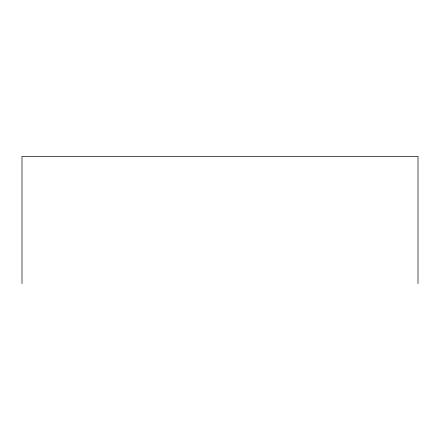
<?xml version="1.0" encoding="UTF-8"?>
<svg xmlns="http://www.w3.org/2000/svg" width="440" height="440" viewBox="0 0 440 440"><rect width="100%" height="100%" fill="white"/><g stroke="black" fill="none" stroke-linecap="round" stroke-linejoin="round"><path stroke-width="0.66" d="M418 283.608L418 156.393L22 156.393L22 283.608"/></g></svg>
